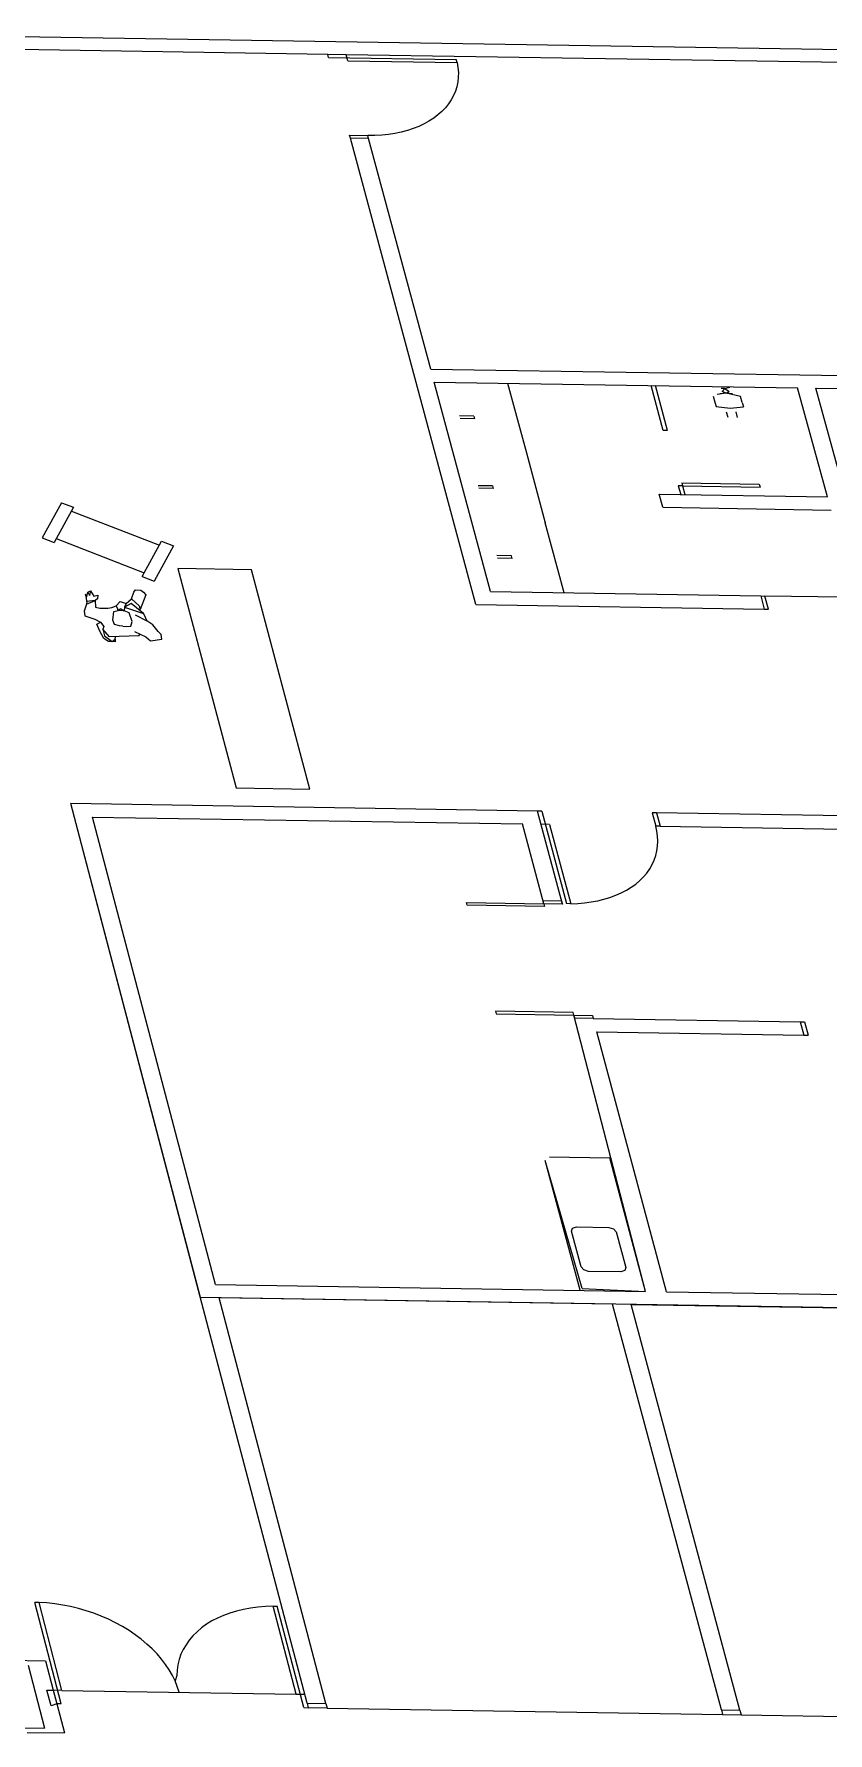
# Model space of a CAD drawing. Extents: x -68 to 264, y 51 to 115.
# Drawn here: x 206.99 to 214.25, y 83.22 to 98.76 of the extents above; entities that cross this region are included whole.
import ezdxf

# ---------------------------------------------------------------- set-up
doc = ezdxf.new("R2010")
doc.units = 0
doc.layers.get('0').update_dxf_attribs({"linetype": 'CONTINUOUS'})

msp = doc.modelspace()

# ---------------------------------------------------------------- linework, layer by layer
for p, q in [((216.839, 98.582), (205.253, 98.764)), ((209.679, 98.577), (202.725, 98.686)), ((209.846, 98.574), (209.679, 98.577)), ((209.686, 98.549), (209.679, 98.577)), ((216.635, 98.468), (209.846, 98.574)), ((209.861, 98.519), (209.846, 98.574)), ((209.686, 98.549), (210.854, 98.531)), ((209.861, 98.519), (210.862, 98.503)), ((210.862, 98.503), (210.854, 98.531)), ((210.862, 98.503), (210.869, 98.458)), ((210.869, 98.458), (210.873, 98.413)), ((210.873, 98.413), (210.872, 98.369)), ((210.859, 98.282), (210.846, 98.241)), ((210.868, 98.325), (210.859, 98.282)), ((210.872, 98.369), (210.868, 98.325)), ((210.754, 98.088), (210.722, 98.055)), ((210.783, 98.124), (210.754, 98.088)), ((210.808, 98.161), (210.783, 98.124)), ((210.829, 98.2), (210.808, 98.161)), ((210.846, 98.241), (210.829, 98.2)), ((210.559, 97.941), (210.51, 97.918)), ((210.604, 97.966), (210.559, 97.941)), ((210.647, 97.993), (210.604, 97.966)), ((210.686, 98.023), (210.647, 97.993)), ((210.722, 98.055), (210.686, 98.023)), ((209.885, 97.81), (209.878, 97.837)), ((209.878, 97.837), (210.045, 97.835)), ((211.032, 93.544), (209.885, 97.81)), ((210.052, 97.807), (209.885, 97.81)), ((210.109, 97.835), (210.045, 97.835)), ((210.052, 97.807), (210.045, 97.835)), ((210.62, 95.699), (210.052, 97.807)), ((210.171, 97.839), (210.109, 97.835)), ((210.232, 97.845), (210.171, 97.839)), ((210.292, 97.854), (210.232, 97.845)), ((210.35, 97.866), (210.292, 97.854)), ((210.406, 97.88), (210.35, 97.866)), ((210.459, 97.898), (210.406, 97.88)), ((210.51, 97.918), (210.459, 97.898)), ((210.62, 95.699), (217.437, 95.591)), ((210.652, 95.579), (213.977, 95.527)), ((211.168, 93.662), (210.652, 95.579)), ((211.322, 95.569), (211.495, 94.931)), ((212.747, 95.137), (212.636, 95.548)), ((212.786, 95.137), (212.675, 95.547)), ((213.205, 95.451), (213.22, 95.396)), ((213.322, 95.478), (213.24, 95.467)), ((213.322, 95.478), (213.267, 95.473)), ((213.31, 95.521), (213.278, 95.522)), ((213.31, 95.521), (213.286, 95.494)), ((213.322, 95.478), (213.286, 95.494)), ((213.31, 95.521), (213.356, 95.533)), ((213.31, 95.521), (213.35, 95.493)), ((213.322, 95.478), (213.35, 95.493)), ((213.381, 95.471), (213.322, 95.478)), ((213.455, 95.447), (213.322, 95.478)), ((213.47, 95.392), (213.455, 95.447)), ((214.25, 94.529), (213.977, 95.527)), ((214.144, 95.524), (217.47, 95.472)), ((214.418, 94.527), (214.144, 95.524)), ((213.22, 95.396), (213.231, 95.356)), ((213.231, 95.356), (213.36, 95.34)), ((213.324, 95.308), (213.338, 95.257)), ((213.36, 95.34), (213.481, 95.352)), ((213.427, 95.256), (213.414, 95.306)), ((213.47, 95.392), (213.481, 95.352)), ((211.014, 95.268), (210.882, 95.27)), ((211.02, 95.244), (210.888, 95.246)), ((211.014, 95.268), (211.02, 95.244)), ((212.786, 95.137), (212.747, 95.137)), ((211.495, 94.931), (211.667, 94.291)), ((211.186, 94.629), (211.054, 94.631)), ((211.192, 94.605), (211.06, 94.608)), ((211.186, 94.629), (211.192, 94.605)), ((212.711, 94.554), (214.25, 94.529)), ((212.743, 94.434), (212.711, 94.554)), ((212.885, 94.63), (212.907, 94.55)), ((212.924, 94.63), (212.885, 94.63)), ((212.917, 94.658), (213.626, 94.647)), ((212.917, 94.658), (212.924, 94.63)), ((212.924, 94.63), (213.634, 94.619)), ((212.924, 94.63), (212.946, 94.55)), ((213.626, 94.647), (213.634, 94.619)), ((207.243, 94.476), (207.066, 94.154)), ((207.351, 94.434), (207.174, 94.113)), ((207.243, 94.476), (207.351, 94.434)), ((207.332, 94.4), (208.138, 94.088)), ((212.743, 94.434), (214.283, 94.409)), ((211.84, 93.651), (211.667, 94.291)), ((207.066, 94.154), (207.174, 94.113)), ((207.192, 94.147), (207.999, 93.835)), ((207.98, 93.801), (208.157, 94.123)), ((208.265, 94.081), (208.088, 93.759)), ((208.157, 94.123), (208.265, 94.081)), ((211.358, 93.99), (211.226, 93.992)), ((211.365, 93.966), (211.232, 93.968)), ((211.365, 93.966), (211.358, 93.99)), ((207.98, 93.801), (208.088, 93.759)), ((208.979, 93.863), (208.307, 93.873)), ((208.307, 93.873), (208.839, 91.866)), ((209.513, 91.855), (208.979, 93.863)), ((207.471, 93.606), (207.46, 93.64)), ((207.471, 93.606), (207.482, 93.656)), ((207.472, 93.571), (207.471, 93.606)), ((207.471, 93.547), (207.55, 93.58)), ((207.55, 93.58), (207.472, 93.571)), ((207.482, 93.656), (207.508, 93.67)), ((207.482, 93.656), (207.497, 93.627)), ((207.508, 93.67), (207.497, 93.627)), ((207.508, 93.67), (207.537, 93.621)), ((207.537, 93.621), (207.575, 93.631)), ((207.571, 93.595), (207.55, 93.58)), ((207.55, 93.58), (207.552, 93.52)), ((207.575, 93.631), (207.571, 93.595)), ((207.832, 93.555), (207.882, 93.595)), ((207.882, 93.595), (207.904, 93.658)), ((207.882, 93.595), (207.951, 93.531)), ((207.904, 93.658), (207.918, 93.678)), ((207.918, 93.678), (207.967, 93.676)), ((208.014, 93.634), (207.962, 93.5)), ((207.967, 93.676), (207.992, 93.657)), ((207.992, 93.657), (208.014, 93.634)), ((211.168, 93.662), (213.639, 93.623)), ((213.639, 93.623), (213.672, 93.503)), ((213.639, 93.623), (213.678, 93.622)), ((214.407, 93.611), (213.678, 93.622)), ((213.711, 93.502), (213.678, 93.622)), ((207.457, 93.51), (207.449, 93.484)), ((207.449, 93.484), (207.454, 93.441)), ((207.454, 93.441), (207.546, 93.41)), ((207.471, 93.547), (207.457, 93.51)), ((207.472, 93.571), (207.471, 93.547)), ((207.552, 93.52), (207.591, 93.511)), ((207.591, 93.511), (207.667, 93.511)), ((207.667, 93.511), (207.703, 93.518)), ((207.703, 93.518), (207.743, 93.532)), ((207.711, 93.401), (207.719, 93.48)), ((207.719, 93.48), (207.761, 93.491)), ((207.743, 93.532), (207.778, 93.572)), ((207.753, 93.512), (207.743, 93.532)), ((207.761, 93.491), (207.753, 93.512)), ((207.786, 93.504), (207.761, 93.491)), ((207.815, 93.486), (207.761, 93.491)), ((207.778, 93.572), (207.832, 93.555)), ((207.786, 93.504), (207.815, 93.486)), ((207.819, 93.52), (207.815, 93.486)), ((207.86, 93.467), (207.815, 93.486)), ((207.832, 93.555), (207.819, 93.52)), ((207.88, 93.553), (207.819, 93.52)), ((207.819, 93.52), (207.992, 93.462)), ((207.887, 93.388), (207.86, 93.467)), ((207.927, 93.513), (207.88, 93.553)), ((207.917, 93.45), (208.022, 93.394)), ((207.992, 93.462), (207.927, 93.513)), ((207.951, 93.531), (207.962, 93.5)), ((207.992, 93.462), (208.022, 93.394)), ((211.032, 93.544), (213.672, 93.503)), ((213.672, 93.503), (213.711, 93.502)), ((207.546, 93.41), (207.6, 93.383)), ((207.566, 93.364), (207.6, 93.383)), ((207.591, 93.301), (207.566, 93.364)), ((207.629, 93.235), (207.591, 93.301)), ((207.6, 93.383), (207.629, 93.342)), ((207.629, 93.342), (207.621, 93.32)), ((207.682, 93.249), (207.621, 93.32)), ((207.621, 93.32), (207.636, 93.259)), ((207.728, 93.361), (207.711, 93.401)), ((207.772, 93.35), (207.728, 93.361)), ((207.802, 93.347), (207.772, 93.35)), ((207.802, 93.347), (207.832, 93.344)), ((207.832, 93.344), (207.875, 93.346)), ((207.875, 93.346), (207.887, 93.388)), ((207.911, 93.297), (208.012, 93.25)), ((207.95, 93.257), (207.96, 93.274)), ((208.077, 93.36), (208.022, 93.394)), ((208.125, 93.297), (208.077, 93.36)), ((208.155, 93.271), (208.125, 93.297)), ((208.159, 93.228), (208.155, 93.271)), ((207.671, 93.206), (207.629, 93.235)), ((207.636, 93.259), (207.704, 93.205)), ((207.704, 93.205), (207.671, 93.206)), ((207.95, 93.257), (207.682, 93.249)), ((207.704, 93.205), (207.733, 93.226)), ((207.734, 93.203), (207.704, 93.205)), ((207.733, 93.226), (207.736, 93.248)), ((207.733, 93.226), (207.734, 93.203)), ((208.012, 93.25), (208.056, 93.212)), ((208.056, 93.212), (208.159, 93.228)), ((211.596, 91.655), (207.326, 91.723)), ((208.481, 87.326), (207.326, 91.723)), ((208.514, 87.203), (207.326, 91.723)), ((208.839, 91.866), (209.513, 91.855)), ((207.526, 91.599), (211.46, 91.537)), ((208.651, 87.323), (207.526, 91.599)), ((211.635, 91.654), (211.596, 91.655)), ((211.825, 90.804), (211.596, 91.655)), ((211.635, 91.654), (211.863, 90.808)), ((212.686, 91.638), (212.646, 91.638)), ((212.646, 91.638), (212.679, 91.518)), ((222.837, 91.477), (212.686, 91.638)), ((212.686, 91.638), (212.719, 91.517)), ((211.656, 90.807), (211.46, 91.537)), ((211.707, 91.533), (211.628, 91.534)), ((211.707, 91.533), (211.902, 90.807)), ((212.69, 91.471), (212.679, 91.518)), ((212.719, 91.517), (212.679, 91.518)), ((212.696, 91.425), (212.69, 91.471)), ((212.698, 91.38), (212.696, 91.425)), ((212.719, 91.517), (215.787, 91.468)), ((212.665, 91.206), (212.679, 91.248)), ((212.679, 91.248), (212.69, 91.291)), ((212.69, 91.291), (212.696, 91.335)), ((212.696, 91.335), (212.698, 91.38)), ((212.597, 91.088), (212.623, 91.126)), ((212.623, 91.126), (212.646, 91.165)), ((212.646, 91.165), (212.665, 91.206)), ((212.41, 90.931), (212.454, 90.958)), ((212.454, 90.958), (212.495, 90.987)), ((212.495, 90.987), (212.533, 91.019)), ((212.533, 91.019), (212.567, 91.053)), ((212.567, 91.053), (212.597, 91.088)), ((210.953, 90.794), (210.947, 90.818)), ((210.947, 90.818), (211.656, 90.807)), ((211.662, 90.783), (210.953, 90.794)), ((211.656, 90.807), (211.648, 90.835)), ((211.648, 90.835), (211.817, 90.832)), ((211.825, 90.804), (211.656, 90.807)), ((211.656, 90.807), (211.662, 90.783)), ((211.817, 90.832), (211.825, 90.804)), ((211.902, 90.807), (211.863, 90.808)), ((211.902, 90.807), (211.966, 90.81)), ((211.966, 90.81), (212.028, 90.815)), ((212.028, 90.815), (212.089, 90.823)), ((212.089, 90.823), (212.148, 90.834)), ((212.148, 90.834), (212.205, 90.848)), ((212.205, 90.848), (212.26, 90.865)), ((212.26, 90.865), (212.313, 90.884)), ((212.313, 90.884), (212.363, 90.906)), ((212.363, 90.906), (212.41, 90.931)), ((211.923, 89.812), (211.213, 89.823)), ((211.213, 89.823), (211.22, 89.799)), ((211.22, 89.799), (211.93, 89.788)), ((211.93, 89.788), (211.923, 89.812)), ((211.937, 89.759), (211.93, 89.788)), ((211.93, 89.788), (212.099, 89.785)), ((212.586, 87.26), (211.93, 89.788)), ((212.106, 89.757), (211.937, 89.759)), ((212.099, 89.785), (212.106, 89.757)), ((212.106, 89.757), (213.999, 89.727)), ((213.999, 89.727), (214.039, 89.726)), ((213.999, 89.727), (214.032, 89.605)), ((214.039, 89.726), (214.072, 89.604)), ((212.139, 89.635), (214.032, 89.605)), ((212.778, 87.257), (212.139, 89.635)), ((214.032, 89.605), (214.072, 89.604)), ((211.987, 87.27), (211.668, 88.459)), ((212.005, 87.286), (211.668, 88.459)), ((211.705, 88.49), (212.258, 88.482)), ((212.586, 87.26), (212.258, 88.482)), ((211.909, 87.811), (211.918, 87.84)), ((211.918, 87.84), (211.955, 87.851)), ((211.955, 87.851), (212.249, 87.846)), ((212.249, 87.846), (212.292, 87.834)), ((212.292, 87.834), (212.316, 87.805)), ((211.997, 87.485), (211.909, 87.811)), ((212.316, 87.805), (212.404, 87.479)), ((212.021, 87.456), (211.997, 87.485)), ((212.064, 87.443), (212.021, 87.456)), ((212.358, 87.439), (212.064, 87.443)), ((212.395, 87.45), (212.358, 87.439)), ((212.404, 87.479), (212.395, 87.45)), ((209.489, 83.492), (208.481, 87.326)), ((208.651, 87.323), (212.586, 87.26)), ((212.005, 87.286), (212.586, 87.26)), ((212.778, 87.257), (215.662, 87.211)), ((224.125, 86.954), (208.514, 87.203)), ((212.283, 87.143), (208.683, 87.201)), ((209.66, 83.489), (208.683, 87.201)), ((213.279, 83.431), (212.283, 87.143)), ((213.449, 83.429), (212.453, 87.14)), ((212.453, 87.14), (216.224, 87.08)), ((207.037, 84.414), (206.997, 84.415)), ((207.238, 83.487), (206.997, 84.415)), ((207.108, 84.41), (207.037, 84.414)), ((207.246, 83.61), (207.037, 84.414)), ((207.18, 84.402), (207.108, 84.41)), ((207.253, 84.391), (207.18, 84.402)), ((207.325, 84.376), (207.253, 84.391)), ((207.396, 84.359), (207.325, 84.376)), ((207.467, 84.339), (207.396, 84.359)), ((207.537, 84.315), (207.467, 84.339)), ((207.605, 84.289), (207.537, 84.315)), ((207.672, 84.26), (207.605, 84.289)), ((207.737, 84.228), (207.672, 84.26)), ((208.669, 84.272), (208.617, 84.245)), ((208.725, 84.296), (208.669, 84.272)), ((208.783, 84.317), (208.725, 84.296)), ((208.843, 84.336), (208.783, 84.317)), ((208.906, 84.351), (208.843, 84.336)), ((208.971, 84.363), (208.906, 84.351)), ((209.038, 84.372), (208.971, 84.363)), ((209.107, 84.378), (209.038, 84.372)), ((209.177, 84.38), (209.107, 84.378)), ((209.177, 84.38), (209.216, 84.379)), ((209.388, 83.576), (209.177, 84.38)), ((209.46, 83.452), (209.216, 84.379)), ((207.799, 84.194), (207.737, 84.228)), ((207.86, 84.157), (207.799, 84.194)), ((207.917, 84.118), (207.86, 84.157)), ((207.972, 84.077), (207.917, 84.118)), ((208.444, 84.11), (208.411, 84.07)), ((208.482, 84.147), (208.444, 84.11)), ((208.523, 84.182), (208.482, 84.147)), ((208.569, 84.215), (208.523, 84.182)), ((208.617, 84.245), (208.569, 84.215)), ((208.023, 84.034), (207.972, 84.077)), ((208.072, 83.99), (208.023, 84.034)), ((208.116, 83.943), (208.072, 83.99)), ((208.157, 83.896), (208.116, 83.943)), ((208.356, 83.985), (208.335, 83.94)), ((208.381, 84.028), (208.356, 83.985)), ((208.411, 84.07), (208.381, 84.028)), ((206.756, 83.885), (207.096, 83.879)), ((206.937, 83.841), (207.086, 83.264)), ((207.096, 83.879), (207.166, 83.611)), ((208.194, 83.847), (208.157, 83.896)), ((208.227, 83.797), (208.194, 83.847)), ((208.256, 83.747), (208.227, 83.797)), ((208.3, 83.796), (208.297, 83.746)), ((208.307, 83.845), (208.3, 83.796)), ((208.319, 83.893), (208.307, 83.845)), ((208.335, 83.94), (208.319, 83.893)), ((208.281, 83.696), (208.256, 83.747)), ((208.297, 83.746), (208.281, 83.696)), ((208.301, 83.645), (208.281, 83.696)), ((208.317, 83.593), (208.301, 83.645)), ((207.109, 83.612), (207.166, 83.611)), ((207.147, 83.468), (207.109, 83.612)), ((207.198, 83.488), (207.147, 83.468)), ((207.246, 83.61), (207.166, 83.611)), ((207.166, 83.611), (207.198, 83.488)), ((207.238, 83.487), (207.198, 83.488)), ((207.198, 83.488), (207.268, 83.22)), ((207.246, 83.61), (209.388, 83.576)), ((209.388, 83.576), (209.468, 83.575)), ((209.489, 83.492), (209.66, 83.489)), ((209.489, 83.492), (209.5, 83.451)), ((209.66, 83.489), (209.671, 83.448)), ((209.46, 83.452), (209.5, 83.451)), ((209.671, 83.448), (209.5, 83.451)), ((209.671, 83.448), (213.29, 83.39)), ((213.25, 83.391), (213.29, 83.39)), ((213.279, 83.431), (213.449, 83.429)), ((213.279, 83.431), (213.29, 83.39)), ((213.29, 83.39), (213.46, 83.387)), ((213.449, 83.429), (213.46, 83.387)), ((213.46, 83.387), (220.53, 83.274)), ((206.518, 83.273), (207.086, 83.264)), ((206.927, 83.225), (207.268, 83.22))]:
    msp.add_line(p, q)

doc.saveas('drawing.dxf')
